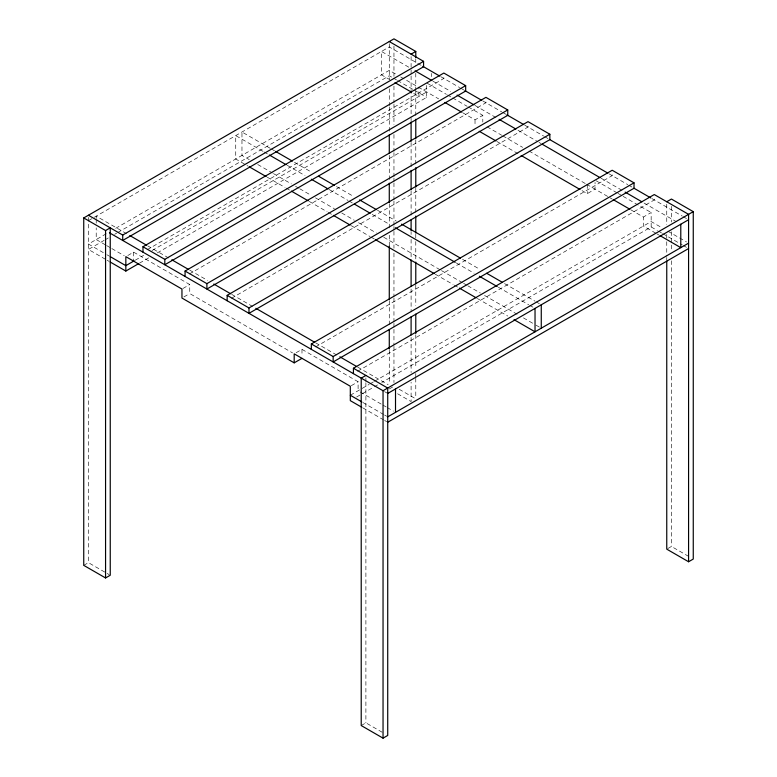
<?xml version="1.0" encoding="UTF-8"?>
<svg xmlns="http://www.w3.org/2000/svg" width="777" height="777" viewBox="0 0 777 777"><rect width="100%" height="100%" fill="white"/><g stroke="black" fill="none" stroke-linecap="round" stroke-linejoin="round"><path stroke-width="0.58" stroke-dasharray="3.88 2.91" d="M88.423 220.649L389.277 46.95L421.833 65.744M106.245 233.76L88.423 244.046L106.09 254.244M115.676 228.312L389.277 70.348L396.552 74.553M104.147 240.375L88.423 249.446L106.09 259.644M105.196 239.763L108.343 237.947M114.627 234.314L116.725 233.11M117.774 232.508L389.277 75.748L392.395 77.554M127.778 255.526L133.625 252.146L189.743 284.547L189.743 293.551L292.54 352.894M147.174 249.728L443.842 78.448L443.842 76.292M135.266 260.198L143.658 255.361M152.039 250.515L426.69 91.948M139.462 263.18L149.942 257.129M157.284 252.894L426.69 97.348L426.69 82.954L446.435 94.347M189.267 274.028L485.926 102.749L485.926 99.514M182.925 288.49L189.743 284.547M462.548 112.646L475.019 119.852L482.808 115.346L482.808 122.096M183.896 296.921L189.743 293.551M231.352 298.329L528.02 127.049L528.02 123.805M296.134 352.719L301.981 349.349L358.1 381.75L358.1 390.744M315.53 346.93L612.198 175.651L612.198 172.407M582.012 190.618L587.257 193.648L595.046 189.151L595.046 182.401M357.614 371.231L654.283 199.951L654.283 196.707M351.282 385.683L358.1 381.75M630.905 209.848L643.375 217.045L651.165 212.548L651.165 226.952L381.76 382.488M350.31 395.25L369.182 384.353M370.221 383.751L373.368 381.934M374.417 381.332L651.165 221.552L661.557 227.544M356.594 397.018L373.368 387.334M374.417 386.732L377.564 384.916M83.741 565.355L88.423 562.655L106.09 572.853M389.277 388.956L393.016 386.791M361.218 725.553L365.899 722.853L383.566 733.051M667.686 548.611L671.435 546.454L691.18 557.847M440.734 76.661L459.644 87.578M460.47 88.054L464.627 90.453M482.74 100.913L501.651 111.83M502.554 112.354L505.846 114.248M524.747 125.165L543.657 136.082M544.648 136.645L548.902 139.112M608.77 173.669L627.787 184.644M628.719 185.188L631.944 187.053M651.825 198.523L682.342 216.152M683.323 216.715L686.499 218.551M408.789 67.21L381.488 51.447L381.488 74.854L389.801 79.652M432.944 81.158L450.796 91.463M474.951 105.41L495.949 117.541M518.006 130.274L537.966 141.793M539.015 142.395L541.113 143.609M600.971 178.166L624.077 191.511M644.026 203.03L676.582 221.824M447.474 94.949L451.631 97.348M452.67 97.951L467.22 106.352M468.259 106.954L482.808 115.346M596.085 180.75L616.87 192.745M617.909 193.347L622.066 195.746M623.105 196.348L651.165 212.548M400.709 76.952L438.646 98.854M487.004 126.768L501.689 135.247M502.738 135.858L522.668 147.358M528.962 151L585.605 183.702M586.654 184.304L609.081 197.251M610.12 197.853L612.198 199.048M667.793 231.148L686.499 241.948M393.434 78.147L396.552 79.953M397.591 80.546L413.179 89.549M414.219 90.151L426.69 97.348M651.165 226.952L657.4 230.546M658.44 231.148L661.557 232.945M662.596 233.547L682.342 244.949M683.381 245.551L686.499 247.348M413.704 93.454L418.9 96.455L418.9 87.451M497.047 141.569L518.026 153.681M655.846 233.246L643.375 226.049L643.375 217.045M656.886 233.848L658.964 235.052M270.318 148.368L241.968 132.003L241.968 155.4L249.32 159.644M271.377 148.98L274.524 150.796M294.473 162.315L311.276 172.018M336.48 186.567L353.282 196.27M377.437 210.217L396.348 221.124M462.5 259.324L479.312 269.027M504.516 283.576L534.964 301.155M536.013 301.767L540.219 304.195M263.034 151.36L235.732 135.596L235.732 159.003L248.339 166.278M264.083 151.971L268.288 154.4M287.189 165.307L305.04 175.612M329.195 189.559L348.106 200.476M349.155 201.078L352.302 202.904M372.251 214.423L389.054 224.126M456.264 262.927L474.125 273.232M498.28 287.179L528.729 304.759M529.778 305.371L532.935 307.187M257.721 164.491L272.426 172.98M273.475 173.592L291.326 183.896M295.522 186.325L298.679 188.141M299.728 188.743L311.276 195.415M315.481 197.844L334.382 208.751M341.734 212.995L354.341 220.28M358.537 222.698L376.389 233.003M383.741 237.247L440.452 269.988M441.501 270.6L462.5 282.721M463.558 283.333L466.705 285.149M467.754 285.761L480.361 293.036M484.557 295.454L517.113 314.258M523.416 317.89L534.964 324.563M536.013 325.165L541.268 328.195M267.239 177.185L285.091 187.5M286.14 188.102L290.345 190.53M309.246 201.437L327.098 211.752M328.147 212.354L332.352 214.782M351.253 225.689L370.153 236.606M371.202 237.218L374.359 239.034M435.266 274.203L453.117 284.508M454.166 285.11L458.372 287.539M477.272 298.455L507.731 316.035M399.155 389.248L415.782 398.854M126.67 233.731L96.212 216.152L96.212 218.492M147.679 245.862L168.677 257.983M189.685 270.114L207.537 280.419M231.692 294.366L252.69 306.488M315.705 342.871L336.703 354.992M357.711 367.123L388.16 384.702M397.591 393.754L411.101 401.554L411.101 382.187M384.566 391.627L387.723 393.444M105.565 244.949L96.212 239.549L96.212 227.846M106.604 245.551L110.761 247.95M111.801 248.553L124.271 255.75M360.178 391.948L382.002 404.545M383.042 405.147L386.159 406.944M387.199 407.546L393.434 411.15M107.129 254.846L109.207 256.051M362.781 402.447L383.566 414.452M384.605 415.044L386.684 416.249M107.129 260.246L109.207 261.451M362.781 407.847L383.566 419.852M384.605 420.444L386.684 421.649M107.129 573.455L109.207 574.65M671.435 206.313L671.435 222.047M671.435 231.731L671.435 243.832M671.435 245.046L671.435 251.097M671.435 260.781L671.435 546.454M666.753 204.166L666.753 224.747M666.753 234.431L666.753 240.481M666.753 241.696L666.753 256.216M666.753 257.43L666.753 259.848M587.257 184.654L587.257 193.648M475.019 119.852L475.019 126.602M431.371 73.407L431.371 76.651M415.782 58.712L415.782 65.977M415.782 73.242L415.782 90.181M415.782 91.395L415.782 115.608M415.782 139.811L415.782 164.025M415.782 188.228L415.782 212.442M415.782 234.227L415.782 240.278M415.782 241.492L415.782 260.858M415.782 285.072L415.782 305.643M415.782 334.702L415.782 368.589M415.782 373.436L415.782 377.068M415.782 378.273L415.782 397.639M411.101 56.575L411.101 68.677M411.101 69.881L411.101 74.728M411.101 75.942L411.101 117.094M411.101 118.308L411.101 120.726M411.101 142.512L411.101 169.143M411.101 190.928L411.101 215.142M411.101 232.09L411.101 234.508M411.101 239.355L411.101 258.722M411.101 288.976L411.101 311.975M411.101 337.403L411.101 372.504M393.958 46.115L393.958 76.379M393.958 86.062L393.958 103.001M393.958 104.215L393.958 124.796M393.958 134.479L393.958 151.428M393.958 152.632L393.958 176.845M393.958 178.05L393.958 181.682M393.958 182.896L393.958 199.844M393.958 201.049L393.958 225.262M393.958 226.476L393.958 230.099M393.958 231.313L393.958 248.261M393.958 253.098L393.958 296.678M393.958 297.892L393.958 322.096M393.958 323.31L393.958 328.147M393.958 329.361L393.958 345.095M393.958 346.309L393.958 382.624M389.277 43.706L389.277 79.069M389.277 88.763L389.277 105.701M389.277 106.915L389.277 131.128M389.277 155.332L389.277 179.545M389.277 203.749L389.277 227.962M389.277 235.227L389.277 246.115M389.277 300.592L389.277 324.796M389.277 350.213L389.277 384.11M365.899 377.865L365.899 381.497M365.899 382.711L365.899 722.853M301.981 349.349L301.981 356.099M133.625 252.146L133.625 261.15M96.212 219.658L96.212 223.164M88.423 217.405L88.423 562.655"/><path stroke-width="1.17" d="M83.741 217.948L105.565 230.546L110.247 227.846L110.247 575.252L105.565 577.952L83.741 565.355L83.741 217.948L393.958 38.85L415.782 51.447L415.782 57.498M411.101 54.147L415.782 51.447M122.717 235.052L423.572 61.354L423.572 66.754L122.717 240.452L122.717 235.052L88.423 215.248M142.978 252.146L142.978 246.746L443.842 73.048L465.666 85.645L465.666 91.045L164.802 264.753L164.802 259.353L465.666 85.645M134.217 260.81L125.835 265.647L110.247 256.653M110.247 262.053L125.835 271.047L138.413 263.782M185.072 276.447L185.072 271.047L485.926 97.348L507.75 109.945L507.75 115.346L206.896 289.044L206.896 283.644L507.75 109.945M227.156 300.748L227.156 295.347L528.02 121.649L549.844 134.246L549.844 139.646L248.98 313.345L248.98 307.945L549.844 134.246M311.334 349.349L311.334 343.949L612.198 170.25L634.022 182.848L634.022 188.248L333.158 361.946L333.158 356.546L634.022 182.848M125.835 271.047L125.835 256.653L181.954 289.044L181.954 298.047L294.192 362.849L301.981 358.352M353.428 373.65L353.428 368.249L654.283 194.551L688.577 214.345L688.577 561.752L693.259 559.052L693.259 211.645L671.435 199.048L666.753 201.748M365.899 375.446L361.218 378.146L361.218 725.553L383.042 738.15L387.723 735.45L387.723 388.044L353.428 368.249M109.421 232.779L383.042 390.744L693.259 211.645M387.723 393.444L688.577 219.745M387.723 416.851L688.577 243.152M387.723 422.251L688.577 248.553M389.277 41.55L423.572 61.354M422.882 66.356L439.685 76.049M464.889 90.608L481.691 100.301M506.895 114.86L523.698 124.553M549.961 139.714L607.711 173.067M633.974 188.219L650.776 197.921M415.093 70.853L431.895 80.555M457.099 95.105L473.902 104.808M499.106 119.357L515.909 129.06M542.161 144.211L599.922 177.564M625.126 192.113L641.928 201.816M444.881 102.447L461.509 112.053M613.238 199.65L629.865 209.246M394.998 82.653L411.625 92.249M479.215 131.274L495.998 140.958M521.173 155.497L579.914 189.413M660.003 235.645L680.788 247.649L680.788 224.252M275.573 151.398L292.375 161.101M318.628 176.262L334.382 185.353M359.586 199.903L376.389 209.605M401.592 224.155L460.402 258.11M486.655 273.271L502.408 282.362M269.337 155.002L286.14 164.705M311.344 179.254L328.147 188.957M354.399 204.108L370.153 213.209M395.357 227.758L455.215 262.315M479.37 276.262L497.222 286.567M249.388 166.88L266.19 176.583M291.394 191.132L308.197 200.835M333.401 215.384L350.204 225.087M375.408 239.637L434.217 273.591M459.421 288.141L476.223 297.844M514.024 319.668L535.032 331.798L535.032 308.401M129.817 235.548L146.62 245.25M171.824 259.8L188.626 269.502M213.83 284.052L230.633 293.755M255.847 308.304L314.656 342.259M339.86 356.818L356.662 366.511M142.978 246.746L164.802 259.353M185.072 271.047L206.896 283.644M227.156 295.347L248.98 307.945M311.334 343.949L333.158 356.546M688.577 561.752L666.753 549.154L666.753 261.062M350.31 395.25L361.742 401.845M361.742 407.245L350.31 400.65L350.31 386.247L294.192 353.846L294.192 362.849M541.268 304.798L541.268 328.195M415.782 119.24L415.782 138.607M415.782 167.657L415.782 187.024M415.782 216.074L415.782 233.022M415.782 262.072L415.782 283.858M415.782 314.122L415.782 333.488M411.101 121.94L411.101 141.307M411.101 170.357L411.101 189.724M411.101 219.978L411.101 230.876M411.101 259.926L411.101 286.558M411.101 316.822L411.101 334.974M395.512 388.947L395.512 412.344M389.277 134.751L389.277 152.914M389.277 183.178L389.277 202.544M389.277 246.115L389.277 299.378M389.277 329.642L389.277 349.009M383.042 390.744L383.042 738.15M105.565 230.546L105.565 577.952"/></g></svg>
